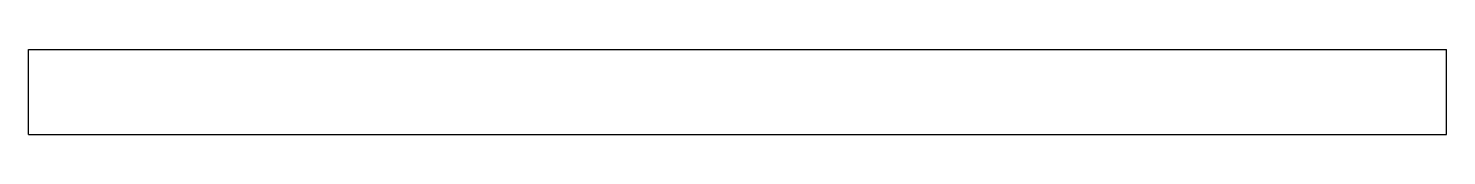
# Paper-space layout '_Top' of a CAD drawing. Header units: millimetres. Extents: x -41.5 to 41.5, y -5 to 0.
import ezdxf

# ---------------------------------------------------------------- set-up
doc = ezdxf.new("R2010")
doc.units = ezdxf.units.MM

psp = doc.layouts.new('_Top')

# ---------------------------------------------------------------- linework, layer by layer
at = {"color": 7, "linetype": 'Continuous', "lineweight": 25}
for p, q in [((-41.5, -5), (-41.5, 0)), ((-41.5, 0), (41.5, 0)), ((41.5, -5), (41.5, 0)), ((-41.5, -5), (41.5, -5))]:
    psp.add_line(p, q, dxfattribs=at)

doc.saveas('drawing.dxf')
